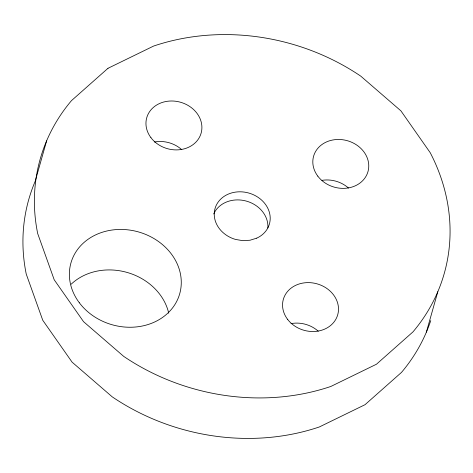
<?xml version="1.0" encoding="UTF-8"?>
<svg xmlns="http://www.w3.org/2000/svg" width="473" height="473" viewBox="0 0 473 473"><rect width="100%" height="100%" fill="white"/><g stroke="black" fill="none" stroke-linecap="round" stroke-linejoin="round"><path stroke-width="0.71" d="M46.638 140.824L35.179 181.313A209.965 179.214 15.8 0 0 26.234 274.05L42.759 320.268L72.097 362.158L112.243 396.859A209.965 179.214 15.8 0 0 319.37 426.948L365.008 404.705L401.506 372.381A209.965 179.214 15.8 0 0 430.761 320.558M426.362 332.176L437.821 291.687M213.719 213.95A28.262 24.123 15.8 0 1 245.794 200.948A28.262 24.123 15.8 0 1 267.854 227.974M154.417 142.012A28.262 24.123 15.8 0 1 181.65 149.58M321.977 180.355A28.262 24.123 15.8 0 1 348.506 188.047M71.175 284.22A56.529 48.252 15.8 0 1 127.822 272.643A56.529 48.252 15.8 0 1 168.719 313.191M291.013 323.627A28.262 24.123 15.8 0 1 318.246 331.195M107.992 68.295L71.494 100.619A209.965 179.214 15.8 0 0 37.692 233.567L54.212 279.785L83.55 321.675L123.701 356.376A209.965 179.214 15.8 0 0 330.822 386.465L376.467 364.222L412.959 331.898A209.965 179.214 15.8 0 0 430.241 152.732L400.903 110.842L360.757 76.141A209.965 179.214 15.8 0 0 153.63 46.052L107.992 68.295M256.738 238.15L250.051 240.225L242.832 240.668L235.572 239.444A28.262 24.123 15.8 0 1 217.698 202.751A28.262 24.123 15.8 0 1 261.581 200.061A28.262 24.123 15.8 0 1 256.738 238.15M287.531 319.281A28.262 24.123 15.8 0 0 335.824 319.31A28.262 24.123 15.8 0 0 308.225 282.612A28.262 24.123 15.8 0 0 287.531 319.281M317.791 176.127A28.262 24.123 15.8 0 0 366.084 176.163A28.262 24.123 15.8 0 0 338.485 139.464A28.262 24.123 15.8 0 0 317.791 176.127M150.934 137.661A28.262 24.123 15.8 0 0 199.228 137.69A28.262 24.123 15.8 0 0 171.628 100.991A28.262 24.123 15.8 0 0 150.934 137.661M79.328 302.767A56.529 48.252 15.8 0 0 175.921 302.832A56.529 48.252 15.8 0 0 120.716 229.435A56.529 48.252 15.8 0 0 79.328 302.767"/></g></svg>
